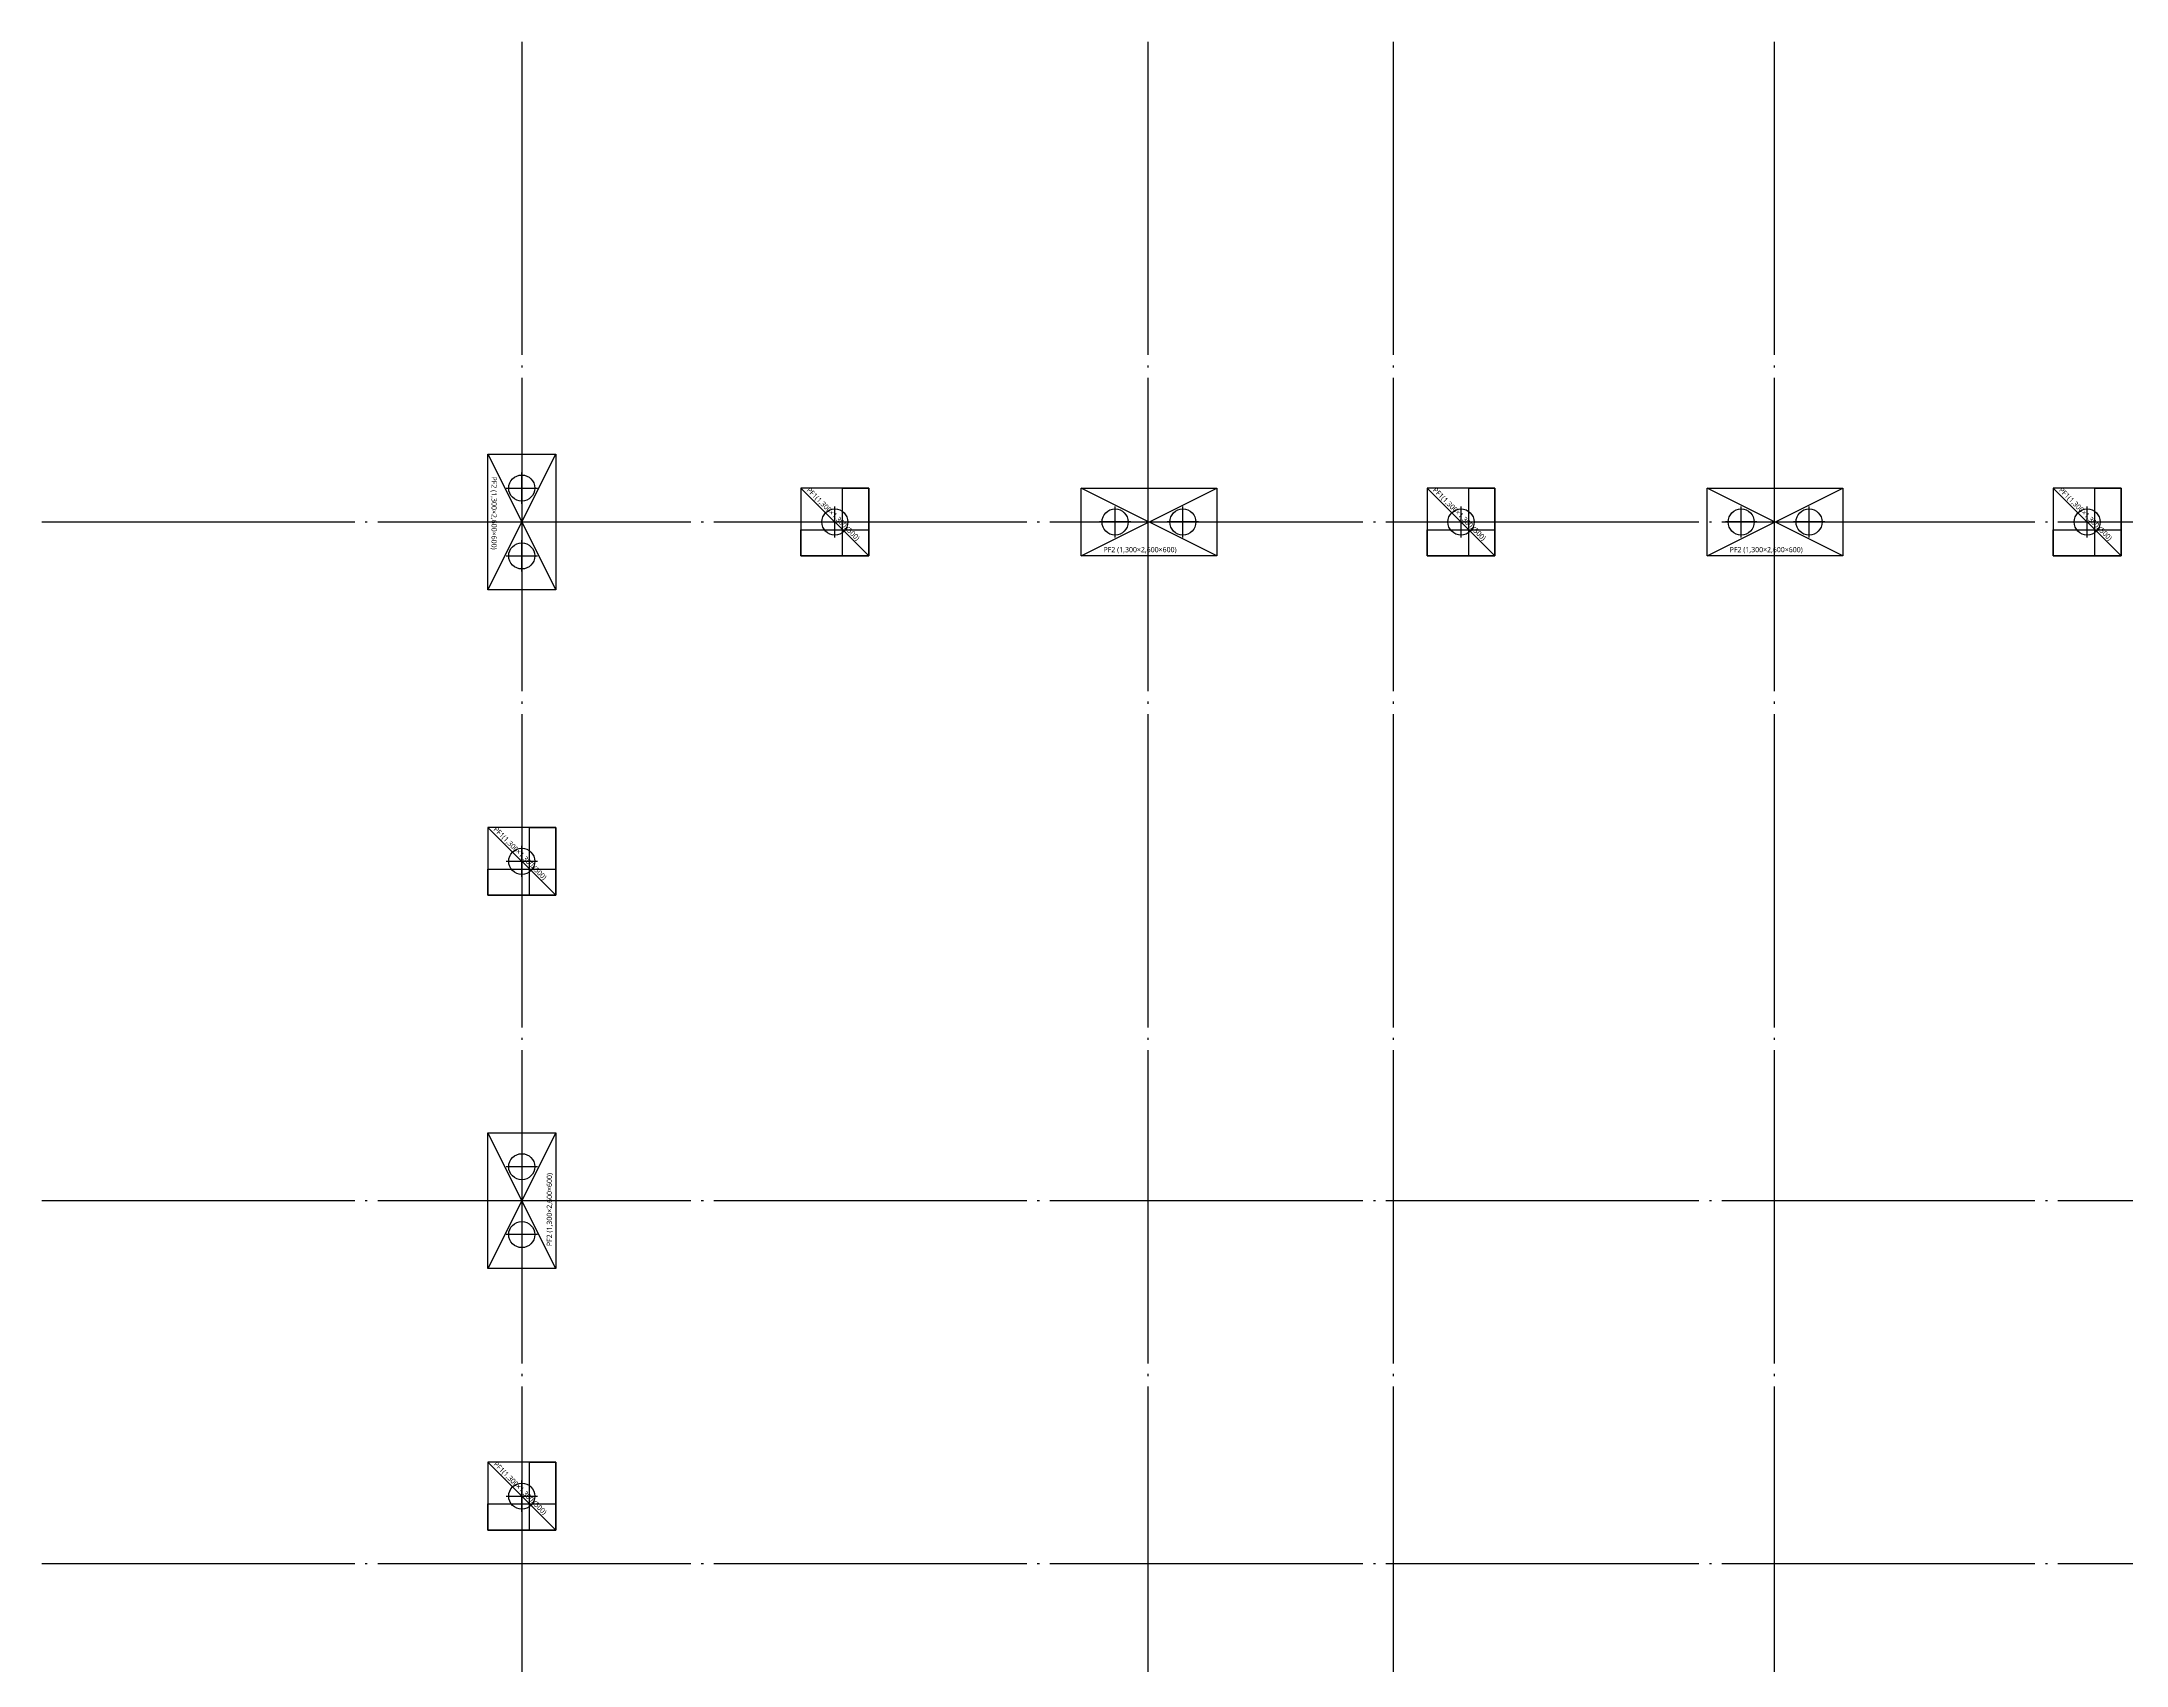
# Model space of a CAD drawing. Header units: millimetres. Extents: x -734060 to 504600, y -7739 to 118800.
# Drawn here: x -734060 to -694110, y 64000 to 95100 of the extents above; entities that cross this region are included whole.
import ezdxf
from ezdxf.enums import TextEntityAlignment as Align
from ezdxf.lldxf.tags import DXFTag

# ---------------------------------------------------------------- set-up
doc = ezdxf.new("R2010")
doc.units = ezdxf.units.MM
doc.header["$LTSCALE"] = 200
doc.linetypes.add('CEN-GAUN', pattern=[32.2, 30, -1, 0.2, -1])
doc.linetypes.add('H3', pattern=[3, 2, -1])
doc.layers.get('DEFPOINTS').update_dxf_attribs({"color": 137})
for name, color, linetype in [('0-PIPE', 7, 'Continuous'), ('0-기초', 4, 'H3'), ('CEN', 1, 'CEN-GAUN'), ('S-COL', 2, 'Continuous')]:
    doc.layers.add(name, color=color, linetype=linetype)
doc.styles.add('울릉도L', font='malgun.ttf')
tags = doc.linetypes.add('DH-HID2', pattern=[1.2, 0.8, -0.4]).pattern_tags.tags
tags[6:7] = [DXFTag(74, 4), DXFTag(75, 0), DXFTag(340, '0'), DXFTag(46, 1.0), DXFTag(50, 0.0), DXFTag(44, 0.0), DXFTag(45, 0.0)]
tags[4:5] = [DXFTag(74, 4), DXFTag(75, 0), DXFTag(340, '0'), DXFTag(46, 1.0), DXFTag(50, 0.0), DXFTag(44, 0.0), DXFTag(45, 0.0)]

# ---------------------------------------------------------------- blocks, each defined once
blk = doc.blocks.new('파일')
at = {"layer": '0-PIPE', "color": 7, "linetype": 'Continuous'}
for p, q in [((0, -300), (0, 300)), ((-300, 0), (300, 0))]:
    blk.add_line(p, q, dxfattribs=at)
at = {"layer": '0-PIPE', "color": 3, "linetype": 'Continuous'}
blk.add_circle((0, 0), 250, dxfattribs=at)
blk = doc.blocks.new('SS-PF2')
at = {"layer": '0-기초', "color": 4, "linetype": 'DH-HID2', "ltscale": 2}
blk.add_lwpolyline([(650, -1300), (-650, -1300), (-650, 1300), (650, 1300)], close=True, dxfattribs=at)
at = {"layer": 'DEFPOINTS'}
for p, q in [((-650, 1300), (650, -1300)), ((-650, -1300), (650, 1300))]:
    blk.add_line(p, q, dxfattribs=at)
at = {"layer": '0-기초'}
for p in [(0, 650), (0, -650)]:
    blk.add_blockref('파일', p, dxfattribs=at)
at = {"layer": 'DEFPOINTS', "style": '울릉도L'}
blk.add_text('PF2 (1,300×2,600×600)', height=100, rotation=270, dxfattribs=at).set_placement((-529, 871), align=Align.MIDDLE_LEFT)
blk = doc.blocks.new('SS-PF1')
at = {"layer": '0-기초', "color": 4, "linetype": 'DH-HID2', "ltscale": 2}
blk.add_lwpolyline([(-650, 650), (-650, -650), (650, -650), (650, 650)], close=True, dxfattribs=at)
at = {"layer": 'DEFPOINTS'}
blk.add_line((-650, 650), (650, -650), dxfattribs=at)
for points in [[(650, 650), (650, -650), (150, -650), (150, 650), (650, 650)], [(650, -650), (-650, -650), (-650, -150), (650, -150), (650, -650)]]:
    blk.add_lwpolyline(points, dxfattribs=at)
at = {"layer": '0-기초'}
blk.add_blockref('파일', (0, 0), dxfattribs=at)
at = {"layer": 'DEFPOINTS', "style": '울릉도L'}
blk.add_text('PF1(1,300×1,300X500)', height=100, rotation=315, dxfattribs=at).set_placement((-514, 637), align=Align.MIDDLE_LEFT)

msp = doc.modelspace()

# ---------------------------------------------------------------- linework, layer by layer
at = {"layer": 'CEN'}
for p, q in [((-724859.873, 95100), (-724859.873, 32900)), ((-712859.873, 95100), (-712859.873, 32900)), ((-708159.873, 95100), (-708159.873, 32900)), ((-700859.873, 95100), (-700859.873, 32900)), ((-734059.873, 85900), (-648859.873, 85900)), ((-734059.873, 72900), (-648859.873, 72900)), ((-734059.873, 65950), (-648859.873, 65950))]:
    msp.add_line(p, q, dxfattribs=at)

# ---------------------------------------------------------------- block references
at = {"layer": 'S-COL'}
for name, p in [('SS-PF2', (-724859.873, 85900)), ('SS-PF1', (-718859.873, 85900)), ('SS-PF1', (-706859.873, 85900)), ('SS-PF1', (-694859.873, 85900)), ('SS-PF1', (-724859.873, 79400)), ('SS-PF1', (-724859.873, 67240))]:
    msp.add_blockref(name, p, dxfattribs=at)
for p, rotation in [((-712839.873, 85900), 90), ((-700839.873, 85900), 90), ((-724859.873, 72900), 180)]:
    msp.add_blockref('SS-PF2', p, dxfattribs=dict(at, rotation=rotation))

doc.saveas('drawing.dxf')
